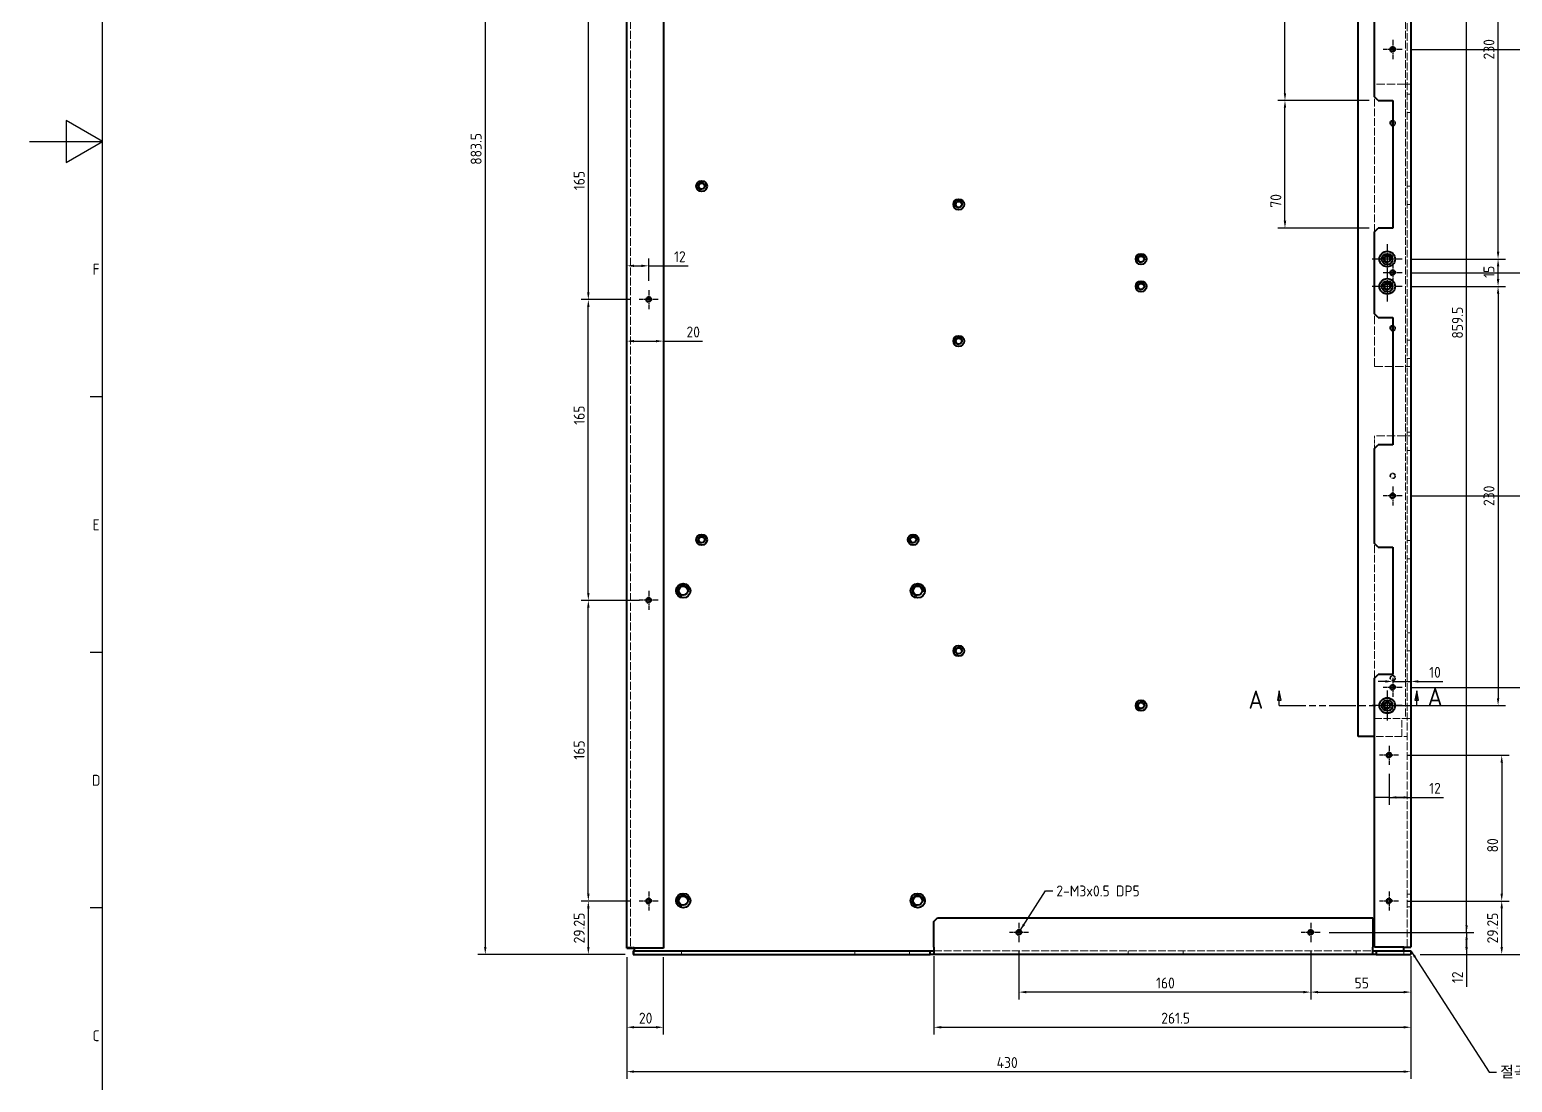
# Model space of a CAD drawing. Header units: millimetres. Extents: x 0 to 2378, y 0 to 1682.
# Drawn here: x 0 to 813, y 325 to 902 of the extents above; entities that cross this region are included whole.
import ezdxf

# ---------------------------------------------------------------- set-up
doc = ezdxf.new("R2010")
doc.units = ezdxf.units.MM
doc.header["$LTSCALE"] = 2
for name, pattern in [('CHAIN', [0.3543, 0.2362, -0.0295, 0.0591, -0.0295]), ('DASHED', [0.2067, 0.1654, -0.0413]), ('DOUBLE_DASH_CHAIN', [1.2403, 0.6614, -0.0827, 0.1654, -0.0827, 0.1654, -0.0827])]:
    doc.linetypes.add(name, pattern=pattern)
doc.layers.get('0').update_dxf_attribs({"color": 3, "lineweight": 25})
for name, color, linetype, lineweight in [('가려진 것(ISO)', 2, 'DASHED', 18), ('가시적인 것(ISO)', 3, 'Continuous', 40), ('가시적인 좁은 것(ISO)', 3, 'Continuous', 35), ('경계(ISO)', 7, 'Continuous', 25), ('기호(ISO)', 5, 'Continuous', 25), ('단면선(ISO)', 7, 'CHAIN', 25), ('중심 표식(ISO)', 1, 'Continuous', 25), ('치수(ISO)', 2, 'Continuous', 25)]:
    doc.layers.add(name, color=color, linetype=linetype, lineweight=lineweight)
doc.styles.add('문자 텍스트_M2B', font='isocp.shx')
doc.styles.add('부품번호텍스트_PSTEK_POSCO', font='isocp.shx')
doc.styles.add('치수 텍스트_PSTEK_POSCO', font='isocp.shx')
doc.dimstyles.new('치수_PSTEK_POSCO', dxfattribs={"dimscale": 2, "dimtxt": 3, "dimasz": 2, "dimexe": 2, "dimexo": 2.5, "dimgap": 1, "dimtad": 1, "dimrnd": 1e-08, "dimdsep": 46, "dimtxsty": '치수 텍스트_PSTEK_POSCO', "dimcen": 0.09, "dimdle": 10, "dimclrd": 7, "dimclre": 7, "dimclrt": 2, "dimadec": 1, "dimazin": 2, "dimtfac": 1, "dimtmove": 0, "dimatfit": 3, "dimfxl": 0, "dimtolj": 1, "dimlwd": -1, "dimlwe": -1, "dimarcsym": 0})
doc.dimstyles.new('치수_PSTEK_POSCO$7', dxfattribs={"dimscale": 2, "dimtxt": 3, "dimasz": 2, "dimexe": 2, "dimexo": 2.5, "dimgap": 1, "dimtad": 1, "dimrnd": 1e-08, "dimdsep": 46, "dimtxsty": '치수 텍스트_PSTEK_POSCO', "dimcen": 0.09, "dimdle": 10, "dimclrd": 7, "dimclre": 7, "dimclrt": 2, "dimadec": 1, "dimazin": 2, "dimtfac": 1, "dimtmove": 0, "dimatfit": 3, "dimfxl": 0, "dimtolj": 1, "dimlwd": -1, "dimlwe": -1, "dimarcsym": 0})

# ---------------------------------------------------------------- blocks, each defined once
blk = doc.blocks.new('경계 Default Border')
at = {"layer": '경계(ISO)'}
for p, q in [((20, 350.42), (16.6, 350.42)), ((20, 280.33), (16.6, 280.33)), ((20, 210.25), (16.6, 210.25))]:
    blk.add_line(p, q, dxfattribs=at)
at = {"layer": '경계(ISO)', "flags": 128}
for points in [[(20, 20), (20, 821), (1169, 821), (1169, 20), (20, 20)], [(0, 420.5), (20, 420.5), (10, 426.27), (10, 414.73), (20, 420.5)]]:
    blk.add_lwpolyline(points, dxfattribs=at)
at = {"layer": '경계(ISO)', "color": 2, "char_height": 3, "attachment_point": 7, "style": '문자 텍스트_M2B'}
for s, insert in [('F', (17.24, 383.96)), ('E', (17.24, 313.85)), ('D', (17.08, 243.76)), ('C', (17.24, 173.68))]:
    blk.add_mtext(s, dxfattribs=dict(at, insert=insert))
blk = doc.blocks.new('2dTransSection0')
at = {"layer": '단면선(ISO)', "linetype": 'Continuous'}
for p, q in [((342.63, 269.76), (342.13, 267.26)), ((342.63, 267.26), (342.63, 269.76)), ((343.13, 267.26), (342.63, 269.76)), ((380.34, 269.76), (379.84, 267.26)), ((380.34, 267.26), (380.34, 269.76)), ((380.84, 267.26), (380.34, 269.76)), ((342.13, 267.26), (343.13, 267.26)), ((342.63, 265.76), (342.63, 267.26)), ((342.63, 265.76), (346.1, 265.76)), ((376.87, 265.76), (380.34, 265.76)), ((379.84, 267.26), (380.84, 267.26)), ((380.34, 265.76), (380.34, 267.26))]:
    blk.add_line(p, q, dxfattribs=at)
at = {"layer": '단면선(ISO)', "linetype": 'DOUBLE_DASH_CHAIN', "ltscale": 5.520497}
blk.add_line((342.63, 265.76), (380.34, 265.76), dxfattribs=at)
at = {"layer": '단면선(ISO)', "linetype": 'Continuous', "flags": 128}
for points in [[(343.13, 267.26), (342.63, 269.76), (342.13, 267.26), (343.13, 267.26)], [(380.84, 267.26), (380.34, 269.76), (379.84, 267.26), (380.84, 267.26)]]:
    blk.add_lwpolyline(points, dxfattribs=at)
at = {"layer": '단면선(ISO)'}
for points in [[(343.13, 267.26), (342.63, 269.76), (342.13, 267.26), (343.13, 267.26)], [(380.84, 267.26), (380.34, 269.76), (379.84, 267.26), (380.84, 267.26)]]:
    blk.add_solid(points, dxfattribs=at)
at = {"layer": '단면선(ISO)', "char_height": 5, "attachment_point": 7, "style": '부품번호텍스트_PSTEK_POSCO'}
for insert in [(334.21, 264.88), (383.35, 265.66)]:
    blk.add_mtext('A', dxfattribs=dict(at, insert=insert))
blk = doc.blocks.new('*D25')
at = {"layer": 'Defpoints', "color": 0, "transparency": 16777216}
for p in [(306.37, 589.26), (339.51, 589.26), (334.28, 424.26)]:
    blk.add_point(p, dxfattribs=at)
at = {"layer": '치수(ISO)', "color": 7, "transparency": 16777216}
for p, q in [((334.51, 589.26), (302.37, 589.26)), ((306.37, 428.26), (306.37, 585.26)), ((329.28, 424.26), (302.37, 424.26))]:
    blk.add_line(p, q, dxfattribs=at)
for points in [[(305.71, 585.26), (307.04, 585.26), (306.37, 589.26)], [(305.71, 428.26), (307.04, 428.26), (306.37, 424.26)]]:
    blk.add_solid(points, dxfattribs=at)
at = {"layer": '치수(ISO)', "color": 2, "transparency": 16777216, "insert": (301.37, 501.84), "char_height": 6, "attachment_point": 4, "rotation": 90, "style": '치수 텍스트_PSTEK_POSCO'}
blk.add_mtext('\\A1;165', dxfattribs=at)
blk = doc.blocks.new('*D26')
at = {"layer": 'Defpoints', "color": 0, "transparency": 16777216}
for p in [(306.37, 754.26), (334.28, 754.26), (339.51, 589.26)]:
    blk.add_point(p, dxfattribs=at)
at = {"layer": '치수(ISO)', "color": 7, "transparency": 16777216}
for p, q in [((329.28, 754.26), (302.37, 754.26)), ((306.37, 593.26), (306.37, 750.26)), ((334.51, 589.26), (302.37, 589.26))]:
    blk.add_line(p, q, dxfattribs=at)
for points in [[(305.71, 750.26), (307.04, 750.26), (306.37, 754.26)], [(305.71, 593.26), (307.04, 593.26), (306.37, 589.26)]]:
    blk.add_solid(points, dxfattribs=at)
at = {"layer": '치수(ISO)', "color": 2, "transparency": 16777216, "insert": (301.37, 685.59), "char_height": 6, "attachment_point": 4, "rotation": 90, "style": '치수 텍스트_PSTEK_POSCO'}
blk.add_mtext('\\A1;165', dxfattribs=at)
blk = doc.blocks.new('*D36')
at = {"layer": 'Defpoints', "color": 0, "transparency": 16777216}
for p in [(752.74, 891.51), (832.37, 891.51), (752.74, 769.01)]:
    blk.add_point(p, dxfattribs=at)
at = {"layer": '치수(ISO)', "color": 7, "transparency": 16777216}
for p, q in [((757.74, 891.51), (836.37, 891.51)), ((832.37, 773.01), (832.37, 887.51)), ((757.74, 769.01), (836.37, 769.01))]:
    blk.add_line(p, q, dxfattribs=at)
for points in [[(831.7, 887.51), (833.03, 887.51), (832.37, 891.51)], [(831.7, 773.01), (833.03, 773.01), (832.37, 769.01)]]:
    blk.add_solid(points, dxfattribs=at)
at = {"layer": '치수(ISO)', "color": 2, "transparency": 16777216, "insert": (827.37, 832.59), "char_height": 6, "attachment_point": 4, "rotation": 90, "style": '치수 텍스트_PSTEK_POSCO'}
blk.add_mtext('\\A1;122.5', dxfattribs=at)
blk = doc.blocks.new('*D37')
at = {"layer": 'Defpoints', "color": 0, "transparency": 16777216}
for p in [(750.74, 424.26), (807.28, 424.26), (757.51, 395.01)]:
    blk.add_point(p, dxfattribs=at)
at = {"layer": '치수(ISO)', "color": 7, "transparency": 16777216}
for p, q in [((755.74, 424.26), (811.28, 424.26)), ((807.28, 399.01), (807.28, 420.26)), ((762.51, 395.01), (811.28, 395.01))]:
    blk.add_line(p, q, dxfattribs=at)
for points in [[(806.62, 420.26), (807.95, 420.26), (807.28, 424.26)], [(806.62, 399.01), (807.95, 399.01), (807.28, 395.01)]]:
    blk.add_solid(points, dxfattribs=at)
at = {"layer": '치수(ISO)', "color": 2, "transparency": 16777216, "insert": (802.28, 401.03), "char_height": 6, "attachment_point": 4, "rotation": 90, "style": '치수 텍스트_PSTEK_POSCO'}
blk.add_mtext('\\A1;29.25', dxfattribs=at)
blk = doc.blocks.new('*D38')
at = {"layer": 'Defpoints', "color": 0, "transparency": 16777216}
for p in [(347.51, 731.48), (327.51, 701.28), (347.51, 689.38)]:
    blk.add_point(p, dxfattribs=at)
at = {"layer": '치수(ISO)', "color": 7, "transparency": 16777216}
for p, q in [((331.51, 731.48), (343.51, 731.48)), ((347.51, 731.48), (368.97, 731.48))]:
    blk.add_line(p, q, dxfattribs=at)
for points in [[(331.51, 732.14), (331.51, 730.81), (327.51, 731.48)], [(343.51, 732.14), (343.51, 730.81), (347.51, 731.48)]]:
    blk.add_solid(points, dxfattribs=at)
at = {"layer": '치수(ISO)', "color": 2, "transparency": 16777216, "insert": (360.21, 736.48), "char_height": 6, "attachment_point": 4, "style": '치수 텍스트_PSTEK_POSCO'}
blk.add_mtext('\\A1;20', dxfattribs=at)
blk = doc.blocks.new('*D55')
at = {"layer": 'Defpoints', "color": 0, "transparency": 16777216}
for p in [(330.93, 1278.51), (249.85, 395.01), (331.51, 395.01)]:
    blk.add_point(p, dxfattribs=at)
at = {"layer": '치수(ISO)', "color": 7, "transparency": 16777216}
for p, q in [((325.93, 1278.51), (245.85, 1278.51)), ((249.85, 1274.51), (249.85, 399.01)), ((326.51, 395.01), (245.85, 395.01))]:
    blk.add_line(p, q, dxfattribs=at)
for points in [[(249.19, 1274.51), (250.52, 1274.51), (249.85, 1278.51)], [(249.19, 399.01), (250.52, 399.01), (249.85, 395.01)]]:
    blk.add_solid(points, dxfattribs=at)
at = {"layer": '치수(ISO)', "color": 2, "transparency": 16777216, "insert": (244.85, 828.24), "char_height": 6, "attachment_point": 4, "rotation": 90, "style": '치수 텍스트_PSTEK_POSCO'}
blk.add_mtext('\\A1;883.5', dxfattribs=at)
blk = doc.blocks.new('*D56')
at = {"layer": 'Defpoints', "color": 0, "transparency": 16777216}
for p in [(327.51, 398.43), (757.51, 399.01), (757.51, 330.66)]:
    blk.add_point(p, dxfattribs=at)
at = {"layer": '치수(ISO)', "color": 7, "transparency": 16777216}
for p, q in [((327.51, 393.43), (327.51, 326.66)), ((757.51, 394.01), (757.51, 326.66)), ((331.51, 330.66), (753.51, 330.66))]:
    blk.add_line(p, q, dxfattribs=at)
for points in [[(331.51, 331.33), (331.51, 330), (327.51, 330.66)], [(753.51, 331.33), (753.51, 330), (757.51, 330.66)]]:
    blk.add_solid(points, dxfattribs=at)
at = {"layer": '치수(ISO)', "color": 2, "transparency": 16777216, "insert": (530.31, 335.66), "char_height": 6, "attachment_point": 4, "style": '치수 텍스트_PSTEK_POSCO'}
blk.add_mtext('\\A1;430', dxfattribs=at)
blk = doc.blocks.new('*D88')
at = {"layer": 'Defpoints', "color": 0, "transparency": 16777216}
for p in [(752.76, 776.51), (805.28, 776.51), (752.76, 761.51)]:
    blk.add_point(p, dxfattribs=at)
at = {"layer": '치수(ISO)', "color": 7, "transparency": 16777216}
for p, q in [((757.76, 776.51), (809.28, 776.51)), ((805.28, 765.51), (805.28, 772.51)), ((757.76, 761.51), (809.28, 761.51))]:
    blk.add_line(p, q, dxfattribs=at)
for points in [[(804.62, 772.51), (805.95, 772.51), (805.28, 776.51)], [(804.62, 765.51), (805.95, 765.51), (805.28, 761.51)]]:
    blk.add_solid(points, dxfattribs=at)
at = {"layer": '치수(ISO)', "color": 2, "transparency": 16777216, "insert": (800.28, 766.19), "char_height": 6, "attachment_point": 4, "rotation": 90, "style": '치수 텍스트_PSTEK_POSCO'}
blk.add_mtext('\\A1;15', dxfattribs=at)
blk = doc.blocks.new('*D91')
at = {"layer": 'Defpoints', "color": 0, "transparency": 16777216}
for p in [(752.76, 1006.51), (805.28, 1006.51), (752.76, 776.51)]:
    blk.add_point(p, dxfattribs=at)
at = {"layer": '치수(ISO)', "color": 7, "transparency": 16777216}
for p, q in [((757.76, 1006.51), (809.28, 1006.51)), ((805.28, 780.51), (805.28, 1002.51)), ((757.76, 776.51), (809.28, 776.51))]:
    blk.add_line(p, q, dxfattribs=at)
for points in [[(804.62, 1002.51), (805.95, 1002.51), (805.28, 1006.51)], [(804.62, 780.51), (805.95, 780.51), (805.28, 776.51)]]:
    blk.add_solid(points, dxfattribs=at)
at = {"layer": '치수(ISO)', "color": 2, "transparency": 16777216, "insert": (800.28, 886.03), "char_height": 6, "attachment_point": 4, "rotation": 90, "style": '치수 텍스트_PSTEK_POSCO'}
blk.add_mtext('\\A1;230', dxfattribs=at)
blk = doc.blocks.new('*D96')
at = {"layer": 'Defpoints', "color": 0, "transparency": 16777216}
for p in [(688.42, 863.51), (739.51, 863.51), (739.51, 793.51)]:
    blk.add_point(p, dxfattribs=at)
at = {"layer": '치수(ISO)', "color": 7, "transparency": 16777216}
for p, q in [((734.51, 863.51), (684.42, 863.51)), ((688.42, 797.51), (688.42, 859.51)), ((734.51, 793.51), (684.42, 793.51))]:
    blk.add_line(p, q, dxfattribs=at)
for points in [[(687.75, 859.51), (689.09, 859.51), (688.42, 863.51)], [(687.75, 797.51), (689.09, 797.51), (688.42, 793.51)]]:
    blk.add_solid(points, dxfattribs=at)
at = {"layer": '치수(ISO)', "color": 2, "transparency": 16777216, "insert": (683.42, 804.71), "char_height": 6, "attachment_point": 4, "rotation": 90, "style": '치수 텍스트_PSTEK_POSCO'}
blk.add_mtext('\\A1;70', dxfattribs=at)
blk = doc.blocks.new('*D102')
at = {"layer": 'Defpoints', "color": 0, "transparency": 16777216}
for p in [(707.74, 407.01), (757.51, 395.01), (788.01, 395.01)]:
    blk.add_point(p, dxfattribs=at)
at = {"layer": '치수(ISO)', "color": 7, "transparency": 16777216}
for p, q in [((788.01, 411.01), (788.01, 415.01)), ((712.74, 407.01), (792.01, 407.01)), ((788.01, 407.01), (788.01, 411.01)), ((788.01, 407.01), (788.01, 395.01)), ((788.01, 403.01), (788.01, 399.01)), ((788.01, 399.01), (788.01, 403.01)), ((762.51, 395.01), (792.01, 395.01)), ((788.01, 395.01), (788.01, 391.01)), ((788.01, 391.01), (788.01, 377.25))]:
    blk.add_line(p, q, dxfattribs=at)
for points in [[(787.34, 403.01), (788.68, 403.01), (788.01, 407.01)], [(787.34, 399.01), (788.68, 399.01), (788.01, 395.01)]]:
    blk.add_solid(points, dxfattribs=at)
at = {"layer": '치수(ISO)', "color": 2, "transparency": 16777216, "insert": (783.01, 379.25), "char_height": 6, "attachment_point": 4, "rotation": 90, "style": '치수 텍스트_PSTEK_POSCO'}
blk.add_mtext('\\A1;12', dxfattribs=at)
blk = doc.blocks.new('*D108')
at = {"layer": 'Defpoints', "color": 0, "transparency": 16777216}
for p in [(688.42, 919.51), (739.51, 919.51), (739.51, 863.51)]:
    blk.add_point(p, dxfattribs=at)
at = {"layer": '치수(ISO)', "color": 7, "transparency": 16777216}
for p, q in [((734.51, 919.51), (684.42, 919.51)), ((688.42, 867.51), (688.42, 915.51)), ((734.51, 863.51), (684.42, 863.51))]:
    blk.add_line(p, q, dxfattribs=at)
for points in [[(687.75, 915.51), (689.09, 915.51), (688.42, 919.51)], [(687.75, 867.51), (689.09, 867.51), (688.42, 863.51)]]:
    blk.add_solid(points, dxfattribs=at)
at = {"layer": '치수(ISO)', "color": 2, "transparency": 16777216, "insert": (683.42, 915.56), "char_height": 6, "attachment_point": 4, "rotation": 90, "style": '치수 텍스트_PSTEK_POSCO'}
blk.add_mtext('\\A1;56', dxfattribs=at)
blk = doc.blocks.new('*D110')
at = {"layer": 'Defpoints', "color": 0, "transparency": 16777216}
for p in [(708.01, 1266.51), (788.01, 1266.51), (707.74, 407.01)]:
    blk.add_point(p, dxfattribs=at)
at = {"layer": '치수(ISO)', "color": 7, "transparency": 16777216}
for p, q in [((713.01, 1266.51), (792.01, 1266.51)), ((788.01, 411.01), (788.01, 1262.51)), ((712.74, 407.01), (792.01, 407.01))]:
    blk.add_line(p, q, dxfattribs=at)
for points in [[(787.34, 1262.51), (788.68, 1262.51), (788.01, 1266.51)], [(787.34, 411.01), (788.68, 411.01), (788.01, 407.01)]]:
    blk.add_solid(points, dxfattribs=at)
at = {"layer": '치수(ISO)', "color": 2, "transparency": 16777216, "insert": (783.01, 732.87), "char_height": 6, "attachment_point": 4, "rotation": 90, "style": '치수 텍스트_PSTEK_POSCO'}
blk.add_mtext('\\A1;859.5', dxfattribs=at)
blk = doc.blocks.new('*D111')
at = {"layer": 'Defpoints', "color": 0, "transparency": 16777216}
for p in [(334.01, 919.26), (306.37, 754.26), (334.28, 754.26)]:
    blk.add_point(p, dxfattribs=at)
at = {"layer": '치수(ISO)', "color": 7, "transparency": 16777216}
for p, q in [((329.01, 919.26), (302.37, 919.26)), ((306.37, 915.26), (306.37, 758.26)), ((329.28, 754.26), (302.37, 754.26))]:
    blk.add_line(p, q, dxfattribs=at)
for points in [[(305.71, 915.26), (307.04, 915.26), (306.37, 919.26)], [(305.71, 758.26), (307.04, 758.26), (306.37, 754.26)]]:
    blk.add_solid(points, dxfattribs=at)
at = {"layer": '치수(ISO)', "color": 2, "transparency": 16777216, "insert": (301.37, 814.34), "char_height": 6, "attachment_point": 4, "rotation": 90, "style": '치수 텍스트_PSTEK_POSCO'}
blk.add_mtext('\\A1;165', dxfattribs=at)
blk = doc.blocks.new('*D142')
at = {"layer": 'Defpoints', "color": 0, "transparency": 16777216}
for p in [(750.74, 504.26), (750.74, 424.26), (807.28, 424.26)]:
    blk.add_point(p, dxfattribs=at)
at = {"layer": '치수(ISO)', "color": 7, "transparency": 16777216}
for p, q in [((755.74, 504.26), (811.28, 504.26)), ((807.28, 500.26), (807.28, 428.26)), ((755.74, 424.26), (811.28, 424.26))]:
    blk.add_line(p, q, dxfattribs=at)
for points in [[(806.62, 500.26), (807.95, 500.26), (807.28, 504.26)], [(806.62, 428.26), (807.95, 428.26), (807.28, 424.26)]]:
    blk.add_solid(points, dxfattribs=at)
at = {"layer": '치수(ISO)', "color": 2, "transparency": 16777216, "insert": (802.28, 450.96), "char_height": 6, "attachment_point": 4, "rotation": 90, "style": '치수 텍스트_PSTEK_POSCO'}
blk.add_mtext('\\A1;80', dxfattribs=at)
blk = doc.blocks.new('*D143')
at = {"layer": 'Defpoints', "color": 0, "transparency": 16777216}
for p in [(752.74, 646.51), (752.74, 541.51), (832.37, 541.51)]:
    blk.add_point(p, dxfattribs=at)
at = {"layer": '치수(ISO)', "color": 7, "transparency": 16777216}
for p, q in [((757.74, 646.51), (836.37, 646.51)), ((832.37, 642.51), (832.37, 545.51)), ((757.74, 541.51), (836.37, 541.51))]:
    blk.add_line(p, q, dxfattribs=at)
for points in [[(831.7, 642.51), (833.03, 642.51), (832.37, 646.51)], [(831.7, 545.51), (833.03, 545.51), (832.37, 541.51)]]:
    blk.add_solid(points, dxfattribs=at)
at = {"layer": '치수(ISO)', "color": 2, "transparency": 16777216, "insert": (827.37, 606.59), "char_height": 6, "attachment_point": 4, "rotation": 90, "style": '치수 텍스트_PSTEK_POSCO'}
blk.add_mtext('\\A1;105', dxfattribs=at)
blk = doc.blocks.new('*D144')
at = {"layer": 'Defpoints', "color": 0, "transparency": 16777216}
for p in [(752.74, 769.01), (832.37, 769.01), (752.74, 646.51)]:
    blk.add_point(p, dxfattribs=at)
at = {"layer": '치수(ISO)', "color": 7, "transparency": 16777216}
for p, q in [((757.74, 769.01), (836.37, 769.01)), ((832.37, 650.51), (832.37, 765.01)), ((757.74, 646.51), (836.37, 646.51))]:
    blk.add_line(p, q, dxfattribs=at)
for points in [[(831.7, 765.01), (833.03, 765.01), (832.37, 769.01)], [(831.7, 650.51), (833.03, 650.51), (832.37, 646.51)]]:
    blk.add_solid(points, dxfattribs=at)
at = {"layer": '치수(ISO)', "color": 2, "transparency": 16777216, "insert": (827.37, 676.59), "char_height": 6, "attachment_point": 4, "rotation": 90, "style": '치수 텍스트_PSTEK_POSCO'}
blk.add_mtext('\\A1;122.5', dxfattribs=at)
blk = doc.blocks.new('*D145')
at = {"layer": 'Defpoints', "color": 0, "transparency": 16777216}
for p in [(752.76, 761.51), (752.76, 531.51), (805.28, 531.51)]:
    blk.add_point(p, dxfattribs=at)
at = {"layer": '치수(ISO)', "color": 7, "transparency": 16777216}
for p, q in [((757.76, 761.51), (809.28, 761.51)), ((805.28, 757.51), (805.28, 535.51)), ((757.76, 531.51), (809.28, 531.51))]:
    blk.add_line(p, q, dxfattribs=at)
for points in [[(804.62, 757.51), (805.95, 757.51), (805.28, 761.51)], [(804.62, 535.51), (805.95, 535.51), (805.28, 531.51)]]:
    blk.add_solid(points, dxfattribs=at)
at = {"layer": '치수(ISO)', "color": 2, "transparency": 16777216, "insert": (800.28, 641.03), "char_height": 6, "attachment_point": 4, "rotation": 90, "style": '치수 텍스트_PSTEK_POSCO'}
blk.add_mtext('\\A1;230', dxfattribs=at)
blk = doc.blocks.new('*D146')
at = {"layer": 'Defpoints', "color": 0, "transparency": 16777216}
for p in [(752.74, 541.51), (757.51, 395.01), (832.37, 395.01)]:
    blk.add_point(p, dxfattribs=at)
at = {"layer": '치수(ISO)', "color": 7, "transparency": 16777216}
for p, q in [((757.74, 541.51), (836.37, 541.51)), ((832.37, 537.51), (832.37, 399.01)), ((762.51, 395.01), (836.37, 395.01))]:
    blk.add_line(p, q, dxfattribs=at)
for points in [[(831.7, 537.51), (833.03, 537.51), (832.37, 541.51)], [(831.7, 399.01), (833.03, 399.01), (832.37, 395.01)]]:
    blk.add_solid(points, dxfattribs=at)
at = {"layer": '치수(ISO)', "color": 2, "transparency": 16777216, "insert": (827.37, 460.04), "char_height": 6, "attachment_point": 4, "rotation": 90, "style": '치수 텍스트_PSTEK_POSCO'}
blk.add_mtext('\\A1;146.5', dxfattribs=at)
blk = doc.blocks.new('*D148')
at = {"layer": 'Defpoints', "color": 0, "transparency": 16777216}
for p in [(334.28, 424.26), (306.37, 395.01), (331.51, 395.01)]:
    blk.add_point(p, dxfattribs=at)
at = {"layer": '치수(ISO)', "color": 7, "transparency": 16777216}
for p, q in [((329.28, 424.26), (302.37, 424.26)), ((306.37, 420.26), (306.37, 399.01)), ((326.51, 395.01), (302.37, 395.01))]:
    blk.add_line(p, q, dxfattribs=at)
for points in [[(305.71, 420.26), (307.04, 420.26), (306.37, 424.26)], [(305.71, 399.01), (307.04, 399.01), (306.37, 395.01)]]:
    blk.add_solid(points, dxfattribs=at)
at = {"layer": '치수(ISO)', "color": 2, "transparency": 16777216, "insert": (301.37, 401.03), "char_height": 6, "attachment_point": 4, "rotation": 90, "style": '치수 텍스트_PSTEK_POSCO'}
blk.add_mtext('\\A1;29.25', dxfattribs=at)
blk = doc.blocks.new('*D149')
at = {"layer": 'Defpoints', "color": 0, "transparency": 16777216}
for p in [(757.51, 509.24), (745.51, 499.03), (757.51, 481.12)]:
    blk.add_point(p, dxfattribs=at)
at = {"layer": '치수(ISO)', "color": 7, "transparency": 16777216}
for p, q in [((745.51, 494.03), (745.51, 477.12)), ((741.51, 481.12), (737.51, 481.12)), ((745.51, 481.12), (741.51, 481.12)), ((745.51, 481.12), (757.51, 481.12)), ((749.51, 481.12), (753.51, 481.12)), ((753.51, 481.12), (749.51, 481.12)), ((757.51, 481.12), (761.51, 481.12)), ((761.51, 481.12), (775.27, 481.12))]:
    blk.add_line(p, q, dxfattribs=at)
for points in [[(749.51, 481.79), (749.51, 480.46), (745.51, 481.12)], [(753.51, 481.79), (753.51, 480.46), (757.51, 481.12)]]:
    blk.add_solid(points, dxfattribs=at)
at = {"layer": '치수(ISO)', "color": 2, "transparency": 16777216, "insert": (767.51, 486.12), "char_height": 6, "attachment_point": 4, "style": '치수 텍스트_PSTEK_POSCO'}
blk.add_mtext('\\A1;12', dxfattribs=at)
blk = doc.blocks.new('*D150')
at = {"layer": 'Defpoints', "color": 0, "transparency": 16777216}
for p in [(757.51, 585.32), (747.51, 541.51), (757.51, 544.76)]:
    blk.add_point(p, dxfattribs=at)
at = {"layer": '치수(ISO)', "color": 7, "transparency": 16777216}
for p, q in [((743.51, 544.76), (739.51, 544.76)), ((747.51, 544.76), (757.51, 544.76)), ((761.51, 544.76), (774.92, 544.76))]:
    blk.add_line(p, q, dxfattribs=at)
for points in [[(743.51, 545.43), (743.51, 544.09), (747.51, 544.76)], [(761.51, 545.43), (761.51, 544.09), (757.51, 544.76)]]:
    blk.add_solid(points, dxfattribs=at)
at = {"layer": '치수(ISO)', "color": 2, "transparency": 16777216, "insert": (767.51, 549.76), "char_height": 6, "attachment_point": 4, "style": '치수 텍스트_PSTEK_POSCO'}
blk.add_mtext('\\A1;10', dxfattribs=at)
blk = doc.blocks.new('*D151')
at = {"layer": 'Defpoints', "color": 0, "transparency": 16777216}
for p in [(327.51, 772.8), (327.51, 769.88), (339.51, 759.49)]:
    blk.add_point(p, dxfattribs=at)
at = {"layer": '치수(ISO)', "color": 7, "transparency": 16777216}
for p, q in [((331.51, 772.8), (335.51, 772.8)), ((339.51, 764.49), (339.51, 776.8)), ((339.51, 772.8), (361.15, 772.8))]:
    blk.add_line(p, q, dxfattribs=at)
for points in [[(331.51, 773.47), (331.51, 772.14), (327.51, 772.8)], [(335.51, 773.47), (335.51, 772.14), (339.51, 772.8)]]:
    blk.add_solid(points, dxfattribs=at)
at = {"layer": '치수(ISO)', "color": 2, "transparency": 16777216, "insert": (353.39, 777.8), "char_height": 6, "attachment_point": 4, "style": '치수 텍스트_PSTEK_POSCO'}
blk.add_mtext('\\A1;12', dxfattribs=at)
blk = doc.blocks.new('*D176')
at = {"layer": 'Defpoints', "color": 0, "transparency": 16777216}
for p in [(702.51, 401.78), (757.51, 399.01), (757.51, 374.29)]:
    blk.add_point(p, dxfattribs=at)
at = {"layer": '치수(ISO)', "color": 7, "transparency": 16777216}
for p, q in [((702.51, 396.78), (702.51, 370.29)), ((757.51, 394.01), (757.51, 370.29)), ((706.51, 374.29), (753.51, 374.29))]:
    blk.add_line(p, q, dxfattribs=at)
for points in [[(706.51, 374.96), (706.51, 373.63), (702.51, 374.29)], [(753.51, 374.96), (753.51, 373.63), (757.51, 374.29)]]:
    blk.add_solid(points, dxfattribs=at)
at = {"layer": '치수(ISO)', "color": 2, "transparency": 16777216, "insert": (726.59, 379.29), "char_height": 6, "attachment_point": 4, "style": '치수 텍스트_PSTEK_POSCO'}
blk.add_mtext('\\A1;55', dxfattribs=at)
blk = doc.blocks.new('*D177')
at = {"layer": 'Defpoints', "color": 0, "transparency": 16777216}
for p in [(542.51, 401.78), (702.51, 401.78), (542.51, 374.29)]:
    blk.add_point(p, dxfattribs=at)
at = {"layer": '치수(ISO)', "color": 7, "transparency": 16777216}
for p, q in [((542.51, 396.78), (542.51, 370.29)), ((702.51, 396.78), (702.51, 370.29)), ((698.51, 374.29), (546.51, 374.29))]:
    blk.add_line(p, q, dxfattribs=at)
for points in [[(546.51, 374.96), (546.51, 373.63), (542.51, 374.29)], [(698.51, 374.96), (698.51, 373.63), (702.51, 374.29)]]:
    blk.add_solid(points, dxfattribs=at)
at = {"layer": '치수(ISO)', "color": 2, "transparency": 16777216, "insert": (617.71, 379.29), "char_height": 6, "attachment_point": 4, "style": '치수 텍스트_PSTEK_POSCO'}
blk.add_mtext('\\A1;160', dxfattribs=at)
blk = doc.blocks.new('*D178')
at = {"layer": 'Defpoints', "color": 0, "transparency": 16777216}
for p in [(495.93, 399.01), (757.51, 395.01), (757.51, 355.01)]:
    blk.add_point(p, dxfattribs=at)
at = {"layer": '치수(ISO)', "color": 7, "transparency": 16777216}
for p, q in [((495.93, 394.01), (495.93, 351.01)), ((757.51, 390.01), (757.51, 351.01)), ((499.93, 355.01), (753.51, 355.01))]:
    blk.add_line(p, q, dxfattribs=at)
for points in [[(499.93, 355.68), (499.93, 354.35), (495.93, 355.01)], [(753.51, 355.68), (753.51, 354.35), (757.51, 355.01)]]:
    blk.add_solid(points, dxfattribs=at)
at = {"layer": '치수(ISO)', "color": 2, "transparency": 16777216, "insert": (617.14, 360.01), "char_height": 6, "attachment_point": 4, "style": '치수 텍스트_PSTEK_POSCO'}
blk.add_mtext('\\A1; 261.5', dxfattribs=at)
blk = doc.blocks.new('*D179')
at = {"layer": 'Defpoints', "color": 0, "transparency": 16777216}
for p in [(327.51, 398.43), (347.51, 398.43), (347.51, 355.01)]:
    blk.add_point(p, dxfattribs=at)
at = {"layer": '치수(ISO)', "color": 7, "transparency": 16777216}
for p, q in [((327.51, 393.43), (327.51, 351.01)), ((347.51, 393.43), (347.51, 351.01)), ((331.51, 355.01), (343.51, 355.01))]:
    blk.add_line(p, q, dxfattribs=at)
for points in [[(331.51, 355.68), (331.51, 354.35), (327.51, 355.01)], [(343.51, 355.68), (343.51, 354.35), (347.51, 355.01)]]:
    blk.add_solid(points, dxfattribs=at)
at = {"layer": '치수(ISO)', "color": 2, "transparency": 16777216, "insert": (334.13, 360.01), "char_height": 6, "attachment_point": 4, "style": '치수 텍스트_PSTEK_POSCO'}
blk.add_mtext('\\A1;20', dxfattribs=at)

msp = doc.modelspace()

# ---------------------------------------------------------------- linework, layer by layer
at = {"layer": '가려진 것(ISO)', "ltscale": 13.090355}
msp.add_line((329.5111, 1275.098), (329.5111, 398.4264), dxfattribs=at)
at = {"layer": '가려진 것(ISO)', "ltscale": 13.072862}
msp.add_line((755.5111, 399.0122), (755.5111, 1274.5122), dxfattribs=at)
at = {"layer": '가려진 것(ISO)', "ltscale": 13.037508}
msp.add_line((754.5111, 1257.5122), (754.5111, 524.5122), dxfattribs=at)
at = {"layer": '가려진 것(ISO)', "ltscale": 13.707466}
for p, q in [((754.5111, 872.5122), (737.5111, 872.5122)), ((737.5111, 717.5122), (754.5111, 717.5122)), ((754.5111, 679.5122), (737.5111, 679.5122))]:
    msp.add_line(p, q, dxfattribs=at)
at = {"layer": '가려진 것(ISO)', "ltscale": 1.994494}
for p, q in [((754.5111, 872.5122), (755.5111, 872.5122)), ((755.5111, 717.5122), (754.5111, 717.5122)), ((754.5111, 679.5122), (755.5111, 679.5122))]:
    msp.add_line(p, q, dxfattribs=at)
at = {"layer": '가려진 것(ISO)', "ltscale": 1.904597}
for p, q in [((757.5111, 872.5122), (755.5111, 872.5122)), ((755.5111, 867.0122), (757.5111, 867.0122)), ((755.5111, 857.0122), (757.5111, 857.0122)), ((755.5111, 816.5122), (757.5111, 816.5122)), ((755.5111, 806.5122), (757.5111, 806.5122)), ((755.5111, 732.0122), (757.5111, 732.0122)), ((755.5111, 722.0122), (757.5111, 722.0122)), ((755.5111, 717.5122), (757.5111, 717.5122)), ((755.5111, 681.5122), (757.5111, 681.5122)), ((757.5111, 679.5122), (755.5111, 679.5122)), ((755.5111, 671.5122), (757.5111, 671.5122)), ((755.5111, 622.0122), (757.5111, 622.0122)), ((755.5111, 612.0122), (757.5111, 612.0122)), ((755.5111, 571.5122), (757.5111, 571.5122)), ((755.5111, 561.5122), (757.5111, 561.5122)), ((752.5111, 524.5122), (754.5111, 524.5122)), ((755.5111, 524.5122), (757.5111, 524.5122)), ((755.5111, 428.0122), (757.5111, 428.0122)), ((755.5111, 421.0122), (757.5111, 421.0122)), ((329.5111, 399.0122), (327.5111, 399.0122)), ((331.5111, 397.0122), (331.5111, 395.0122)), ((357.5111, 395.0122), (357.5111, 397.0122)), ((452.5111, 395.0122), (452.5111, 397.0122)), ((482.5111, 395.0122), (482.5111, 397.0122)), ((602.5111, 395.0122), (602.5111, 397.0122)), ((632.5111, 395.0122), (632.5111, 397.0122)), ((727.5111, 395.0122), (727.5111, 397.0122)), ((753.5111, 397.0122), (753.5111, 395.0122))]:
    msp.add_line(p, q, dxfattribs=at)
at = {"layer": '가려진 것(ISO)', "ltscale": 12.785956}
for p, q in [((737.5111, 791.5122), (737.5111, 865.5122)), ((737.5111, 546.5122), (737.5111, 620.5122))]:
    msp.add_line(p, q, dxfattribs=at)
at = {"layer": '가려진 것(ISO)', "ltscale": 14.029995}
msp.add_line((737.5111, 717.5122), (737.5111, 746.5122), dxfattribs=at)
at = {"layer": '가려진 것(ISO)', "ltscale": 6.666338}
msp.add_line((737.5111, 672.5122), (737.5111, 679.5122), dxfattribs=at)
at = {"layer": '가려진 것(ISO)', "ltscale": 12.094824}
for p, q in [((737.5111, 524.5122), (752.5111, 524.5122)), ((752.5111, 514.5122), (752.5111, 524.5122)), ((752.5111, 514.5122), (737.5111, 514.5122))]:
    msp.add_line(p, q, dxfattribs=at)
at = {"layer": '가려진 것(ISO)', "ltscale": 0.952248}
msp.add_line((754.5111, 524.5122), (755.5111, 524.5122), dxfattribs=at)
at = {"layer": '가려진 것(ISO)', "ltscale": 2.991791}
for p, q in [((755.5111, 514.5122), (753.5111, 514.5122)), ((331.5111, 399.0122), (329.5111, 399.0122))]:
    msp.add_line(p, q, dxfattribs=at)
at = {"layer": '가려진 것(ISO)', "ltscale": 0.566074}
msp.add_line((331.5111, 399.0122), (331.5111, 398.4264), dxfattribs=at)
at = {"layer": '가려진 것(ISO)', "ltscale": 12.932633}
msp.add_line((495.9253, 397.0122), (736.5111, 397.0122), dxfattribs=at)
at = {"layer": '가려진 것(ISO)', "ltscale": 7.356958}
for centre in [(747.5111, 657.5122), (747.5111, 546.5122)]:
    msp.add_circle(centre, 1.2295, dxfattribs=at)
at = {"layer": '가려진 것(ISO)', "ltscale": 4.238411}
for centre in [(747.5111, 851.0122), (747.5111, 738.5122)]:
    msp.add_arc(centre, 1.5, 280, 90, dxfattribs=at)
at = {"layer": '가려진 것(ISO)', "ltscale": 3.678429}
for centre in [(747.5111, 851.0122), (747.5111, 738.5122)]:
    msp.add_arc(centre, 1.2295, 270, 90, dxfattribs=at)
at = {"layer": '가려진 것(ISO)', "ltscale": 6.731654}
for centre in [(747.5111, 657.5122), (747.5111, 546.5122)]:
    msp.add_arc(centre, 1.5, 280, 190, dxfattribs=at)
at = {"layer": '가시적인 것(ISO)'}
for p, q in [((327.5111, 398.4264), (327.5111, 1275.098)), ((757.5111, 1274.5122), (757.5111, 399.0122)), ((347.5111, 1257.098), (347.5111, 398.4264)), ((728.5111, 514.5122), (728.5111, 1258.5122)), ((737.5111, 865.5122), (737.5111, 917.5122)), ((739.5111, 863.5122), (737.5111, 865.5122)), ((739.5111, 863.5122), (747.5111, 863.5122)), ((747.5111, 863.5122), (747.5111, 793.5122)), ((737.5111, 791.5122), (739.5111, 793.5122)), ((737.5111, 746.5122), (737.5111, 791.5122)), ((747.5111, 793.5122), (739.5111, 793.5122)), ((739.5111, 744.5122), (737.5111, 746.5122)), ((739.5111, 744.5122), (747.5111, 744.5122)), ((747.5111, 744.5122), (747.5111, 674.5122)), ((737.5111, 672.5122), (739.5111, 674.5122)), ((737.5111, 620.5122), (737.5111, 672.5122)), ((747.5111, 674.5122), (739.5111, 674.5122)), ((739.5111, 618.5122), (737.5111, 620.5122)), ((739.5111, 618.5122), (747.5111, 618.5122)), ((747.5111, 618.5122), (747.5111, 548.5122)), ((737.5111, 546.5122), (739.5111, 548.5122)), ((737.5111, 399.0122), (737.5111, 546.5122)), ((747.5111, 548.5122), (739.5111, 548.5122)), ((737.5111, 514.5122), (728.5111, 514.5122)), ((495.9253, 413.0122), (497.9253, 415.0122)), ((497.9253, 415.0122), (736.5111, 415.0122)), ((736.5111, 415.0122), (736.5111, 399.0122)), ((495.9253, 399.0122), (495.9253, 413.0122)), ((327.5111, 398.4264), (331.5111, 398.4264)), ((331.5111, 398.4264), (331.5111, 397.0122)), ((347.5111, 398.4264), (331.5111, 398.4264)), ((495.9253, 399.0122), (495.9253, 395.0122)), ((736.5111, 395.0122), (736.5111, 399.0122)), ((753.5111, 399.0122), (737.5111, 399.0122)), ((753.5111, 399.0122), (757.5111, 399.0122)), ((753.5111, 397.0122), (753.5111, 399.0122)), ((330.9253, 397.0122), (493.9253, 397.0122)), ((330.9253, 397.0122), (330.9253, 395.0122)), ((330.9253, 395.0122), (493.9253, 395.0122)), ((493.9253, 395.0122), (493.9253, 397.0122)), ((493.9253, 397.0122), (495.9253, 397.0122)), ((495.9253, 395.0122), (493.9253, 395.0122)), ((736.5111, 395.0122), (495.9253, 395.0122)), ((736.5111, 397.0122), (738.5111, 397.0122)), ((738.5111, 395.0122), (736.5111, 395.0122)), ((738.5111, 397.0122), (738.5111, 395.0122)), ((738.5111, 397.0122), (757.5111, 397.0122)), ((738.5111, 395.0122), (757.5111, 395.0122)), ((757.5111, 397.0122), (757.5111, 395.0122))]:
    msp.add_line(p, q, dxfattribs=at)
for centre, radius in [((747.5111, 891.5122), 1.2295), ((368.5111, 816.5122), 2.95), ((368.5111, 816.5122), 1.621), ((509.5111, 806.5122), 2.95), ((509.5111, 806.5122), 1.621), ((744.5111, 776.5122), 4.25), ((609.5111, 776.5122), 2.95), ((609.5111, 776.5122), 1.621), ((744.5111, 776.5122), 2.95), ((744.5111, 776.5122), 1.621), ((609.5111, 761.5122), 2.95), ((744.5111, 761.5122), 4.25), ((744.5111, 761.5122), 2.95), ((747.5111, 769.0122), 1.2295), ((609.5111, 761.5122), 1.621), ((744.5111, 761.5122), 1.621), ((339.5111, 754.2622), 1.2295), ((509.5111, 731.5122), 2.95), ((509.5111, 731.5122), 1.621), ((747.5111, 646.5122), 1.2295), ((368.5111, 622.5122), 2.95), ((368.5111, 622.5122), 1.621), ((484.5111, 622.5122), 2.95), ((484.5111, 622.5122), 1.621), ((358.4111, 594.5122), 3.95), ((358.4111, 594.5122), 2.4585), ((487.0111, 594.5122), 3.95), ((487.0111, 594.5122), 2.4585), ((339.5111, 589.2622), 1.2295), ((509.5111, 561.5122), 2.95), ((509.5111, 561.5122), 1.621), ((747.5111, 541.5122), 1.2295), ((609.5111, 531.5122), 2.95), ((609.5111, 531.5122), 1.621), ((744.5111, 531.5122), 4.25), ((744.5111, 531.5122), 2.95), ((744.5111, 531.5122), 1.621), ((745.5111, 504.2622), 1.2295), ((339.5111, 424.2622), 1.2295), ((358.4111, 424.5122), 3.95), ((358.4111, 424.5122), 2.4585), ((487.0111, 424.5122), 3.95), ((487.0111, 424.5122), 2.4585), ((745.5111, 424.2622), 1.2295), ((542.5111, 407.0122), 1.2295), ((702.5111, 407.0122), 1.2295)]:
    msp.add_circle(centre, radius, dxfattribs=at)
for centre in [(747.5111, 851.0122), (747.5111, 738.5122)]:
    msp.add_arc(centre, 1.2295, 90, 270, dxfattribs=at)
at = {"layer": '가시적인 좁은 것(ISO)'}
for centre, radius, start, end in [((747.5111, 891.5122), 1.5, 350, 260), ((747.5111, 851.0122), 1.5, 90, 190), ((368.5111, 816.5122), 2, 350, 260), ((509.5111, 806.5122), 2, 350, 260), ((609.5111, 776.5122), 2, 350, 260), ((744.5111, 776.5122), 2, 350, 260), ((747.5111, 769.0122), 1.5, 350, 260), ((609.5111, 761.5122), 2, 350, 260), ((744.5111, 761.5122), 2, 350, 260), ((339.5111, 754.2622), 1.5, 350, 260), ((747.5111, 738.5122), 1.5, 90, 190), ((509.5111, 731.5122), 2, 350, 260), ((747.5111, 646.5122), 1.5, 350, 260), ((368.5111, 622.5122), 2, 350, 260), ((484.5111, 622.5122), 2, 350, 260), ((358.4111, 594.5122), 3, 350, 260), ((487.0111, 594.5122), 3, 350, 260), ((339.5111, 589.2622), 1.5, 350, 260), ((509.5111, 561.5122), 2, 350, 260), ((747.5111, 541.5122), 1.5, 350, 260), ((609.5111, 531.5122), 2, 350, 260), ((744.5111, 531.5122), 2, 350, 260), ((745.5111, 504.2622), 1.5, 350, 260), ((339.5111, 424.2622), 1.5, 350, 260), ((358.4111, 424.5122), 3, 350, 260), ((487.0111, 424.5122), 3, 350, 260), ((745.5111, 424.2622), 1.5, 350, 260), ((542.5111, 407.0122), 1.5, 350, 260), ((702.5111, 407.0122), 1.5, 350, 260)]:
    msp.add_arc(centre, radius, start, end, dxfattribs=at)
at = {"layer": '중심 표식(ISO)', "linetype": 'CHAIN', "ltscale": 5.810959}
for p, q in [((747.5111, 896.7417), (747.5111, 886.2827)), ((752.7406, 891.5122), (742.2816, 891.5122)), ((747.5111, 774.2417), (747.5111, 763.7827)), ((752.7406, 769.0122), (742.2816, 769.0122)), ((339.5111, 759.4917), (339.5111, 749.0327)), ((344.7406, 754.2622), (334.2816, 754.2622)), ((747.5111, 651.7417), (747.5111, 641.2827)), ((752.7406, 646.5122), (742.2816, 646.5122)), ((339.5111, 594.4917), (339.5111, 584.0327)), ((344.7406, 589.2622), (334.2816, 589.2622)), ((747.5111, 546.7417), (747.5111, 536.2827)), ((752.7406, 541.5122), (742.2816, 541.5122)), ((750.7406, 504.2622), (740.2816, 504.2622)), ((745.5111, 509.4917), (745.5111, 499.0327)), ((344.7406, 424.2622), (334.2816, 424.2622)), ((339.5111, 429.4917), (339.5111, 419.0327)), ((750.7406, 424.2622), (740.2816, 424.2622)), ((745.5111, 429.4917), (745.5111, 419.0327)), ((547.7406, 407.0122), (537.2816, 407.0122)), ((542.5111, 412.2417), (542.5111, 401.7827)), ((707.7406, 407.0122), (697.2816, 407.0122)), ((702.5111, 412.2417), (702.5111, 401.7827))]:
    msp.add_line(p, q, dxfattribs=at)
at = {"layer": '중심 표식(ISO)', "linetype": 'CHAIN', "ltscale": 9.167361}
for p, q in [((744.5111, 784.7622), (744.5111, 768.2622)), ((752.7611, 776.5122), (736.2611, 776.5122)), ((744.5111, 769.7622), (744.5111, 753.2622)), ((752.7611, 761.5122), (736.2611, 761.5122)), ((744.5111, 539.7622), (744.5111, 523.2622)), ((752.7611, 531.5122), (736.2611, 531.5122))]:
    msp.add_line(p, q, dxfattribs=at)

# ---------------------------------------------------------------- block references
at = {"xscale": 2, "yscale": 2, "zscale": 2}
msp.add_blockref('경계 Default Border', (0, 0), dxfattribs=at)
at = {"layer": '단면선(ISO)', "xscale": 2, "yscale": 2, "zscale": 2}
msp.add_blockref('2dTransSection0', (0, 0), dxfattribs=at)

# ---------------------------------------------------------------- texts
at = {"layer": '기호(ISO)', "color": 2, "insert": (563.0467, 429.7959), "char_height": 6, "width": 54.561673, "attachment_point": 4, "line_spacing_factor": 0.525, "style": '치수 텍스트_PSTEK_POSCO'}
msp.add_mtext('{2-M3x0.5 DP5}', dxfattribs=at)
at = {"layer": '기호(ISO)', "color": 2, "insert": (806.415, 330.3047), "char_height": 6, "width": 96.979742, "attachment_point": 4, "style": '치수 텍스트_PSTEK_POSCO'}
msp.add_mtext('{\\fISOCP|b0|i0;\\H6.0000;절곡 후 용접+POLISHING}', dxfattribs=at)

# ---------------------------------------------------------------- dimensions: what is measured, and where the dimension line sits
at = {"layer": '치수(ISO)', "color": 7}
for base, p1, p2, angle, override, picture, middle in [((249.8527, 395.0122), (330.9253, 1278.5122), (331.5111, 395.0122), 90, {"dimdec": 2, "dimtp": 0, "dimtm": 0, "dimtdec": 2, "dimtofl": 0, "dimatfit": 1}, '*D55', (249.8527, 836.7622)), ((788.0111, 1266.5122), (707.7406, 407.0122), (708.0111, 1266.5122), 90, {"dimdec": 2, "dimtp": 0, "dimtm": 0, "dimtdec": 2, "dimtofl": 0, "dimatfit": 1}, '*D110', (788.0111, 741.405)), ((805.2839, 1006.5122), (752.7611, 776.5122), (752.7611, 1006.5122), 90, {"dimdec": 2, "dimtp": 0, "dimtm": 0, "dimtdec": 2, "dimtofl": 0, "dimatfit": 1}, '*D91', (805.2839, 891.5122)), ((306.3737, 754.2622), (334.0111, 919.2622), (334.2816, 754.2622), 90, {"dimdec": 2, "dimtp": 0, "dimtm": 0, "dimtdec": 2, "dimtofl": 0, "dimatfit": 1}, '*D111', (306.3737, 819.2622)), ((688.4193, 919.5122), (739.5111, 863.5122), (739.5111, 919.5122), 270, {"dimdec": 2, "dimtp": 0, "dimtm": 0, "dimtdec": 2, "dimtofl": 0, "dimatfit": 1}, '*D108', (688.4193, 919.0122)), ((832.3666, 891.5122), (752.7406, 769.0122), (752.7406, 891.5122), 90, {"dimdec": 2, "dimtp": 0, "dimtm": 0, "dimtdec": 2, "dimtofl": 0, "dimatfit": 1}, '*D36', (832.3666, 840.5122)), ((688.4193, 863.5122), (739.5111, 793.5122), (739.5111, 863.5122), 90, {"dimdec": 2, "dimtp": 0, "dimtm": 0, "dimtdec": 2, "dimtofl": 0, "dimatfit": 1}, '*D96', (688.4193, 808.0122)), ((327.5111, 772.8039), (339.5111, 759.4917), (327.5111, 769.8761), 180, {"dimdec": 2, "dimse2": 1, "dimtp": 0, "dimtm": 0, "dimtdec": 2, "dimtofl": 0, "dimatfit": 2}, '*D151', (356.2661, 772.8039)), ((805.2839, 776.5122), (752.7611, 761.5122), (752.7611, 776.5122), 90, {"dimdec": 2, "dimtp": 0, "dimtm": 0, "dimtdec": 2, "dimtofl": 0, "dimatfit": 1}, '*D88', (805.2839, 769.0122)), ((832.3666, 769.0122), (752.7406, 646.5122), (752.7406, 769.0122), 90, {"dimdec": 2, "dimtp": 0, "dimtm": 0, "dimtdec": 2, "dimtofl": 0, "dimatfit": 1}, '*D144', (832.3666, 684.5122)), ((805.2839, 531.5122), (752.7611, 761.5122), (752.7611, 531.5122), 90, {"dimdec": 2, "dimtp": 0, "dimtm": 0, "dimtdec": 2, "dimtofl": 0, "dimatfit": 1}, '*D145', (805.2839, 646.5122)), ((306.3737, 754.2622), (339.5111, 589.2622), (334.2816, 754.2622), 90, {"dimdec": 2, "dimtp": 0, "dimtm": 0, "dimtdec": 2, "dimtofl": 0, "dimatfit": 1}, '*D26', (306.3737, 690.5122)), ((832.3666, 541.5122), (752.7406, 646.5122), (752.7406, 541.5122), 90, {"dimdec": 2, "dimtp": 0, "dimtm": 0, "dimtdec": 2, "dimtofl": 0, "dimatfit": 1}, '*D143', (832.3666, 611.5122)), ((306.3737, 589.2622), (334.2816, 424.2622), (339.5111, 589.2622), 90, {"dimdec": 2, "dimtp": 0, "dimtm": 0, "dimtdec": 2, "dimtofl": 0, "dimatfit": 1}, '*D25', (306.3737, 506.7622)), ((757.5111, 544.7584), (747.5111, 541.5122), (757.5111, 585.3247), 180, {"dimdec": 2, "dimse1": 1, "dimse2": 1, "dimtp": 0, "dimtm": 0, "dimtdec": 2, "dimtofl": 1, "dimatfit": 1}, '*D150', (770.2134, 544.7584)), ((832.3666, 395.0122), (752.7406, 541.5122), (757.5111, 395.0122), 90, {"dimdec": 2, "dimtp": 0, "dimtm": 0, "dimtdec": 2, "dimtofl": 0, "dimatfit": 1}, '*D146', (832.3666, 468.2622)), ((757.5111, 481.1219), (745.5111, 499.0327), (757.5111, 509.2354), 180, {"dimdec": 2, "dimse2": 1, "dimtp": 0, "dimtm": 0, "dimtdec": 2, "dimatfit": 2}, '*D149', (770.3912, 481.1219)), ((807.2839, 424.2622), (750.7406, 504.2622), (750.7406, 424.2622), 90, {"dimdec": 2, "dimtp": 0, "dimtm": 0, "dimtdec": 2, "dimtofl": 0, "dimatfit": 1}, '*D142', (807.2839, 454.2622)), ((306.3737, 395.0122), (334.2816, 424.2622), (331.5111, 395.0122), 90, {"dimdec": 2, "dimtp": 0, "dimtm": 0, "dimtdec": 2, "dimtofl": 0, "dimatfit": 1}, '*D148', (306.3737, 409.6372)), ((807.2839, 424.2622), (757.5111, 395.0122), (750.7406, 424.2622), 90, {"dimdec": 2, "dimtp": 0, "dimtm": 0, "dimtdec": 2, "dimtofl": 0, "dimatfit": 1}, '*D37', (807.2839, 409.6372)), ((788.0111, 395.0122), (707.7406, 407.0122), (757.5111, 395.0122), 90, {"dimdec": 2, "dimtp": 0, "dimtm": 0, "dimtdec": 2, "dimatfit": 2}, '*D102', (788.0111, 382.132)), ((542.5111, 374.2923), (702.5111, 401.7827), (542.5111, 401.7827), 180, {"dimdec": 2, "dimtp": 0, "dimtm": 0, "dimtdec": 2, "dimtofl": 0, "dimatfit": 1}, '*D177', (622.5111, 374.2923)), ((757.5111, 374.2923), (702.5111, 401.7827), (757.5111, 399.0122), 180, {"dimdec": 2, "dimtp": 0, "dimtm": 0, "dimtdec": 2, "dimtofl": 0, "dimatfit": 1}, '*D176', (730.0111, 374.2923))]:
    dim = msp.add_linear_dim(base=base, p1=p1, p2=p2, angle=angle, dimstyle='치수_PSTEK_POSCO', override=override, dxfattribs=at)
    dim.commit()
    dim.dimension.update_dxf_attribs({"geometry": picture, "text_midpoint": middle, "dimtype": 160})
for base, p1, p2, override, picture, middle in [((347.5111, 731.4779), (327.5111, 701.2832), (347.5111, 689.3824), {"dimdec": 2, "dimse1": 1, "dimse2": 1, "dimtp": 0, "dimtm": 0, "dimtdec": 2, "dimtofl": 0, "dimatfit": 2}, '*D38', (363.588, 731.4779)), ((757.5111, 330.6629), (327.5111, 398.4264), (757.5111, 399.0122), {"dimdec": 2, "dimtp": 0, "dimtm": 0, "dimtdec": 2, "dimtofl": 0, "dimatfit": 1}, '*D56', (536.0111, 330.6629)), ((347.5111, 355.0122), (327.5111, 398.4264), (347.5111, 398.4264), {"dimdec": 2, "dimtp": 0, "dimtm": 0, "dimtdec": 2, "dimtofl": 0, "dimatfit": 1}, '*D179', (337.5111, 355.0122))]:
    dim = msp.add_linear_dim(base=base, p1=p1, p2=p2, dimstyle='치수_PSTEK_POSCO', override=override, dxfattribs=at)
    dim.commit()
    dim.dimension.update_dxf_attribs({"geometry": picture, "text_midpoint": middle, "dimtype": 160})
dim = msp.add_linear_dim(base=(757.5111, 355.0122), p1=(495.9253, 399.0122), p2=(757.5111, 395.0122), angle=180, text=' 261.5', dimstyle='치수_PSTEK_POSCO', override={"dimdec": 2, "dimtp": 0, "dimtm": 0, "dimtdec": 2, "dimtofl": 0, "dimatfit": 1}, dxfattribs=at)
dim.commit()
dim.dimension.update_dxf_attribs({"geometry": '*D178', "text_midpoint": (626.7182, 355.0122), "dimtype": 160})

# ---------------------------------------------------------------- leaders
at = {"layer": '기호(ISO)', "color": 7, "annotation_type": 0, "has_hookline": 1, "hookline_direction": 0}
for points, text_width in [([(543.1258, 408.077), (557.0467, 429.7959), (561.0467, 429.7959)], 47.2009), ([(757.5111, 397.0122), (800.415, 330.3047), (804.415, 330.3047)], 89.7594)]:
    msp.add_leader(points, dimstyle='치수_PSTEK_POSCO$7', override={"dimtad": 0}, dxfattribs=dict(at, text_width=text_width))

doc.saveas('drawing.dxf')
